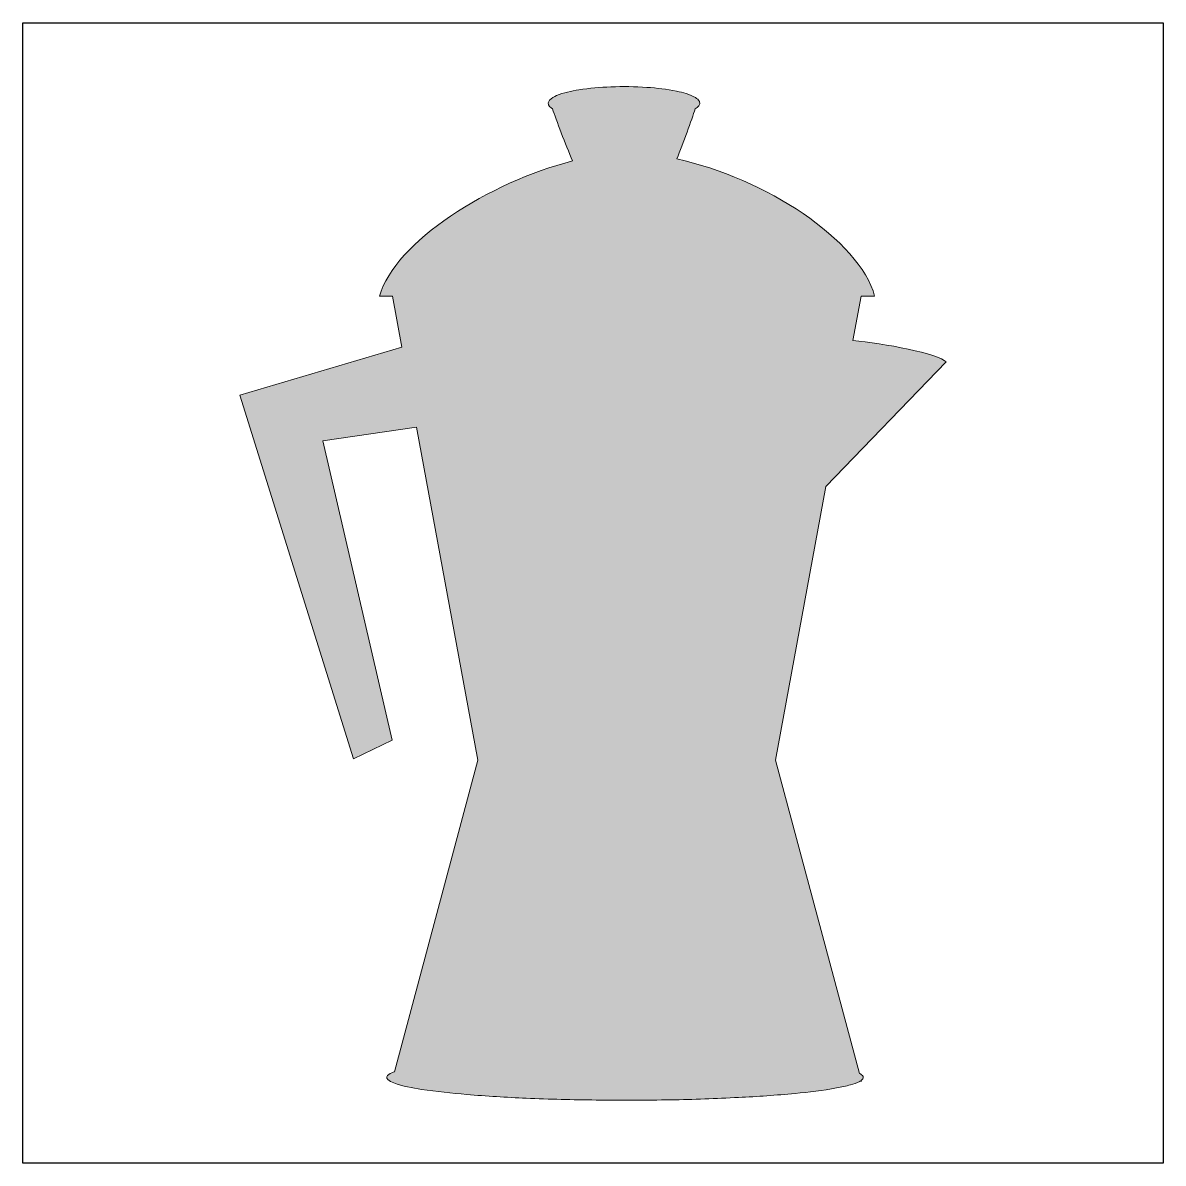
# Model space of a CAD drawing. Header units: inches. Extents: x 0 to 114, y 0 to 114.
import ezdxf

# ---------------------------------------------------------------- set-up
doc = ezdxf.new("R2010")
doc.units = ezdxf.units.IN
doc.header["$MEASUREMENT"] = 0
doc.layers.add('Image Background', color=7, linetype='Continuous')
doc.layers.add('Layer 1', color=7, linetype='Continuous')
picture_1 = doc.add_image_def('image1.png', size_in_pixel=(1350, 1350))

msp = doc.modelspace()

# ---------------------------------------------------------------- hatches: boundary and pattern name
at = {"layer": 'Layer 1', "true_color": 0xd7b276}
h = msp.add_hatch(color=43, dxfattribs=at)
h.dxf.hatch_style = 2
edge = h.paths.add_edge_path()
edge.add_spline(control_points=[(21.76, 76.97), (21.76, 76.97), (33.13, 40.54), (33.13, 40.54), (33.13, 40.54), (37.01, 42.39), (37.01, 42.39), (37.01, 42.39), (30.06, 72.41), (30.06, 72.41), (30.06, 72.41), (39.46, 73.76), (39.46, 73.76), (39.46, 73.76), (45.62, 40.38), (45.62, 40.38), (45.62, 40.38), (37.25, 9.17), (37.25, 9.17), (36.99, 9.07), (36.22, 8.77), (36.57, 8.39), (36.73, 8.22), (36.98, 8.12), (37.19, 8.04), (38.07, 7.7), (39.04, 7.55), (39.96, 7.4), (41.47, 7.17), (42.99, 7.01), (44.5, 6.89), (46.48, 6.72), (48.47, 6.6), (50.45, 6.51), (52.79, 6.41), (55.12, 6.35), (57.46, 6.33), (59.95, 6.3), (62.45, 6.31), (64.95, 6.35), (67.21, 6.39), (69.48, 6.47), (71.74, 6.59), (73.63, 6.68), (75.51, 6.81), (77.4, 6.99), (78.79, 7.13), (80.18, 7.29), (81.56, 7.54), (82.04, 7.63), (82.51, 7.73), (82.97, 7.86), (83.28, 7.94), (83.6, 8.04), (83.88, 8.2), (83.89, 8.2), (83.9, 8.21), (83.9, 8.21), (83.9, 8.21), (84.06, 8.21), (84.06, 8.21), (84.06, 8.21), (84.04, 8.3), (84.04, 8.3), (84.16, 8.39), (84.28, 8.53), (84.22, 8.68), (84.16, 8.83), (83.99, 8.93), (83.85, 9), (83.85, 9), (75.44, 40.38), (75.44, 40.38), (75.44, 40.38), (80.5, 67.81), (80.5, 67.81), (80.5, 67.81), (92.54, 80.31), (92.54, 80.31), (91.87, 81.13), (86.2, 82.19), (83.2, 82.45), (83.2, 82.45), (84.02, 86.9), (84.02, 86.9), (84.02, 86.9), (85.38, 86.9), (85.38, 86.9), (83.86, 92.52), (74.36, 98.77), (65.55, 100.65), (66.19, 102.22), (67.02, 104.59), (67.4, 105.67), (67.65, 105.82), (67.97, 106.09), (67.82, 106.42), (67.73, 106.59), (67.57, 106.71), (67.42, 106.8), (66.85, 107.15), (66.17, 107.31), (65.53, 107.44), (64.55, 107.65), (63.55, 107.76), (62.55, 107.83), (61.35, 107.91), (60.15, 107.93), (58.94, 107.88), (57.87, 107.84), (56.79, 107.75), (55.73, 107.58), (54.98, 107.46), (54.21, 107.3), (53.5, 107), (53.25, 106.89), (52.97, 106.76), (52.79, 106.54), (52.73, 106.46), (52.68, 106.38), (52.67, 106.28), (52.64, 106.01), (52.9, 105.81), (53.1, 105.68), (53.44, 104.56), (54.41, 102.14), (55.09, 100.45), (46.83, 98.36), (37.23, 92.33), (35.76, 86.9), (35.76, 86.9), (37.04, 86.9), (37.04, 86.9), (37.04, 86.9), (37.98, 81.78), (37.98, 81.78), (37.98, 81.78), (21.76, 76.97), (21.76, 76.97)], knot_values=[0, 0, 0, 0, 1, 1, 1, 2, 2, 2, 3, 3, 3, 4, 4, 4, 5, 5, 5, 6, 6, 6, 7, 7, 7, 8, 8, 8, 9, 9, 9, 10, 10, 10, 11, 11, 11, 12, 12, 12, 13, 13, 13, 14, 14, 14, 15, 15, 15, 16, 16, 16, 17, 17, 17, 18, 18, 18, 19, 19, 19, 20, 20, 20, 21, 21, 21, 22, 22, 22, 23, 23, 23, 24, 24, 24, 25, 25, 25, 26, 26, 26, 27, 27, 27, 28, 28, 28, 29, 29, 29, 30, 30, 30, 31, 31, 31, 32, 32, 32, 33, 33, 33, 34, 34, 34, 35, 35, 35, 36, 36, 36, 37, 37, 37, 38, 38, 38, 39, 39, 39, 40, 40, 40, 41, 41, 41, 42, 42, 42, 43, 43, 43, 44, 44, 44, 45, 45, 45, 46, 46, 46, 46], degree=3, periodic=1)

# ---------------------------------------------------------------- linework, layer by layer
at = {"layer": 'Layer 1', "lineweight": 0}
msp.add_open_spline([(21.76, 76.97), (21.76, 76.97), (33.13, 40.54), (33.13, 40.54), (33.13, 40.54), (37.01, 42.39), (37.01, 42.39), (37.01, 42.39), (30.06, 72.41), (30.06, 72.41), (30.06, 72.41), (39.46, 73.76), (39.46, 73.76), (39.46, 73.76), (45.62, 40.38), (45.62, 40.38), (45.62, 40.38), (37.25, 9.17), (37.25, 9.17), (36.99, 9.07), (36.22, 8.77), (36.57, 8.39), (36.73, 8.22), (36.98, 8.12), (37.19, 8.04), (38.07, 7.7), (39.04, 7.55), (39.96, 7.4), (41.47, 7.17), (42.99, 7.01), (44.5, 6.89), (46.48, 6.72), (48.47, 6.6), (50.45, 6.51), (52.79, 6.41), (55.12, 6.35), (57.46, 6.33), (59.95, 6.3), (62.45, 6.31), (64.95, 6.35), (67.21, 6.39), (69.48, 6.47), (71.74, 6.59), (73.63, 6.68), (75.51, 6.81), (77.4, 6.99), (78.79, 7.13), (80.18, 7.29), (81.56, 7.54), (82.04, 7.63), (82.51, 7.73), (82.97, 7.86), (83.28, 7.94), (83.6, 8.04), (83.88, 8.2), (83.89, 8.2), (83.9, 8.21), (83.9, 8.21), (83.9, 8.21), (84.06, 8.21), (84.06, 8.21), (84.06, 8.21), (84.04, 8.3), (84.04, 8.3), (84.16, 8.39), (84.28, 8.53), (84.22, 8.68), (84.16, 8.83), (83.99, 8.93), (83.85, 9), (83.85, 9), (75.44, 40.38), (75.44, 40.38), (75.44, 40.38), (80.5, 67.81), (80.5, 67.81), (80.5, 67.81), (92.54, 80.31), (92.54, 80.31), (91.87, 81.13), (86.2, 82.19), (83.2, 82.45), (83.2, 82.45), (84.02, 86.9), (84.02, 86.9), (84.02, 86.9), (85.38, 86.9), (85.38, 86.9), (83.86, 92.52), (74.36, 98.77), (65.55, 100.65), (66.19, 102.22), (67.02, 104.59), (67.4, 105.67), (67.65, 105.82), (67.97, 106.09), (67.82, 106.42), (67.73, 106.59), (67.57, 106.71), (67.42, 106.8), (66.85, 107.15), (66.17, 107.31), (65.53, 107.44), (64.55, 107.65), (63.55, 107.76), (62.55, 107.83), (61.35, 107.91), (60.15, 107.93), (58.94, 107.88), (57.87, 107.84), (56.79, 107.75), (55.73, 107.58), (54.98, 107.46), (54.21, 107.3), (53.5, 107), (53.25, 106.89), (52.97, 106.76), (52.79, 106.54), (52.73, 106.46), (52.68, 106.38), (52.67, 106.28), (52.64, 106.01), (52.9, 105.81), (53.1, 105.68), (53.44, 104.56), (54.41, 102.14), (55.09, 100.45), (46.83, 98.36), (37.23, 92.33), (35.76, 86.9), (35.76, 86.9), (37.04, 86.9), (37.04, 86.9), (37.04, 86.9), (37.98, 81.78), (37.98, 81.78), (37.98, 81.78), (21.76, 76.97), (21.76, 76.97)], degree=3, knots=[0, 0, 0, 0, 1, 1, 1, 2, 2, 2, 3, 3, 3, 4, 4, 4, 5, 5, 5, 6, 6, 6, 7, 7, 7, 8, 8, 8, 9, 9, 9, 10, 10, 10, 11, 11, 11, 12, 12, 12, 13, 13, 13, 14, 14, 14, 15, 15, 15, 16, 16, 16, 17, 17, 17, 18, 18, 18, 19, 19, 19, 20, 20, 20, 21, 21, 21, 22, 22, 22, 23, 23, 23, 24, 24, 24, 25, 25, 25, 26, 26, 26, 27, 27, 27, 28, 28, 28, 29, 29, 29, 30, 30, 30, 31, 31, 31, 32, 32, 32, 33, 33, 33, 34, 34, 34, 35, 35, 35, 36, 36, 36, 37, 37, 37, 38, 38, 38, 39, 39, 39, 40, 40, 40, 41, 41, 41, 42, 42, 42, 43, 43, 43, 44, 44, 44, 45, 45, 45, 46, 46, 46, 46], dxfattribs=at)

# ---------------------------------------------------------------- pictures from other files: only their frames are drawn
at = {"layer": 'Image Background'}
image = msp.add_image(picture_1, insert=(0, 0), size_in_units=(114.3, 114.3), dxfattribs=at)

doc.saveas('drawing.dxf')
